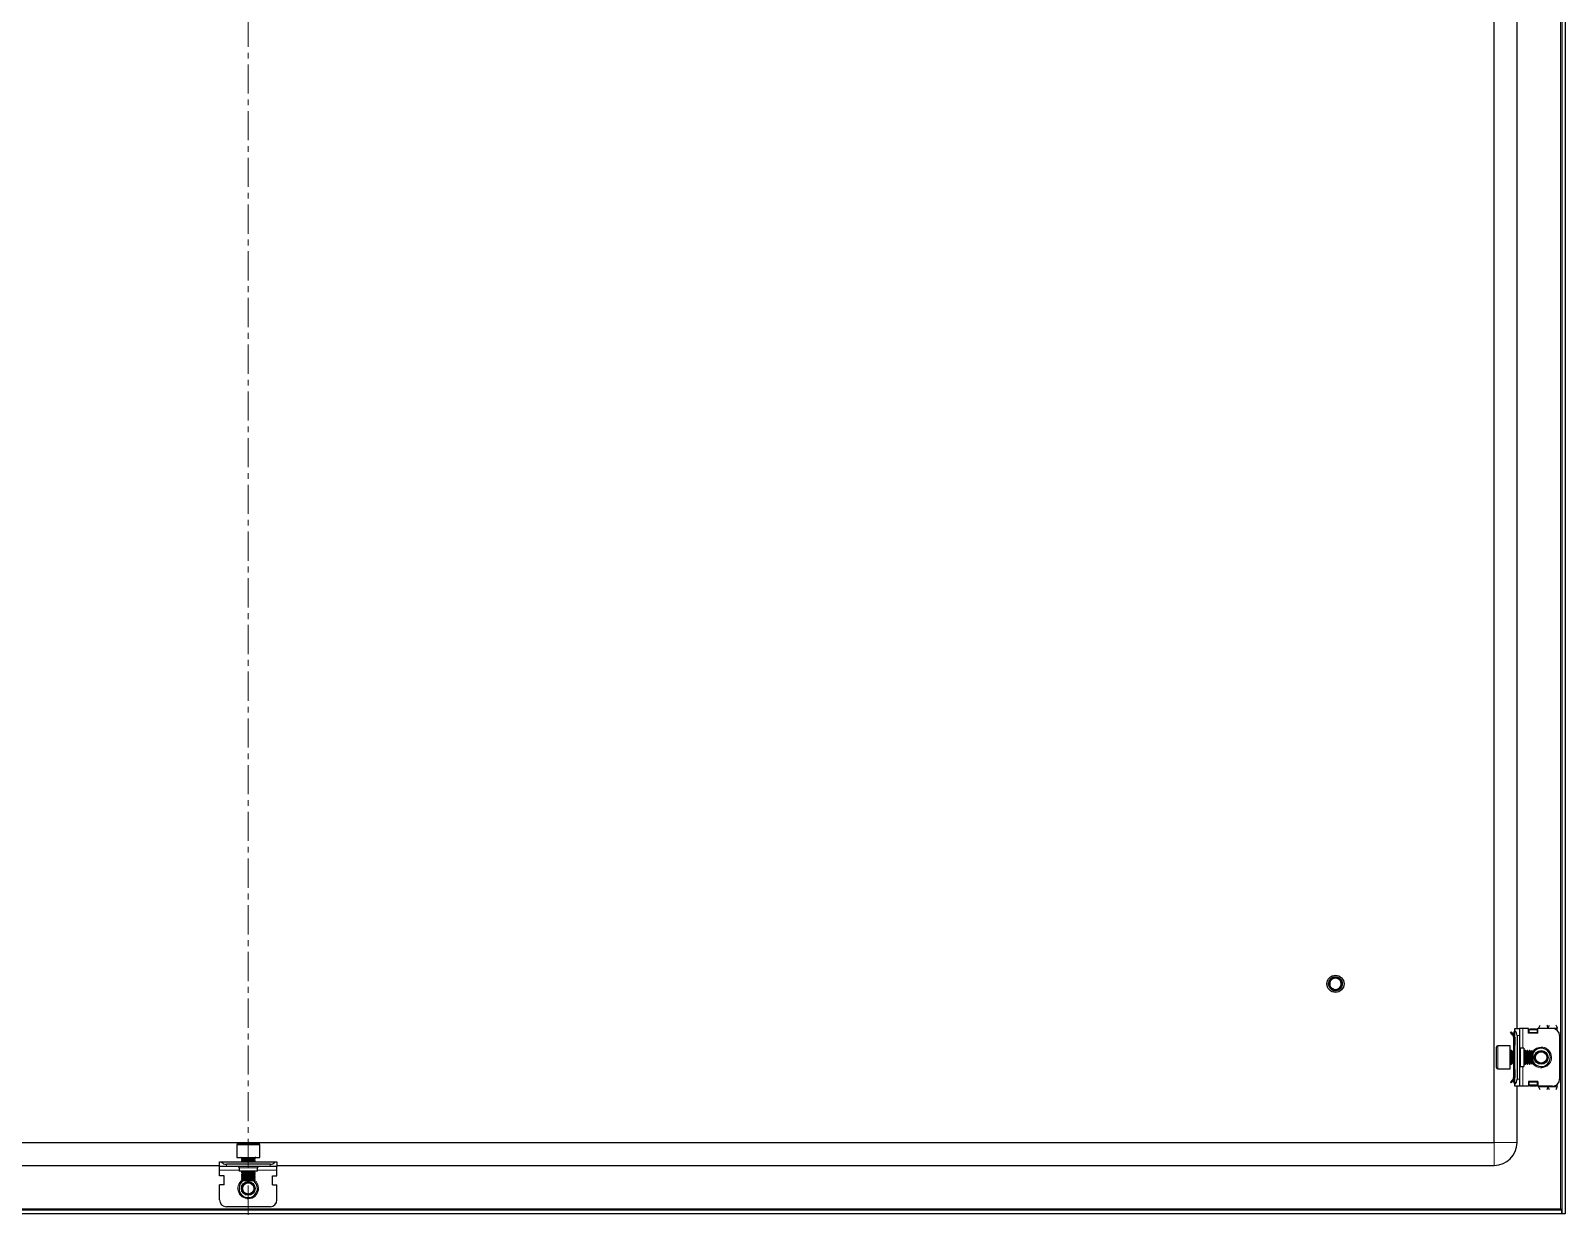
# Model space of a CAD drawing. Header units: millimetres. Extents: x -648 to 2104, y -869 to 1304.
# Drawn here: x 1436 to 2104, y -762 to -246 of the extents above; entities that cross this region are included whole.
import ezdxf

# ---------------------------------------------------------------- set-up
doc = ezdxf.new("R2010")
doc.units = ezdxf.units.MM
doc.linetypes.add('CENTERX2', pattern=[20.32, 12.7, -2.54, 2.54, -2.54])
doc.layers.add('FORMAT', color=7, linetype='Continuous')

msp = doc.modelspace()

# ---------------------------------------------------------------- linework, layer by layer
at = {"color": 8, "linetype": 'Continuous', "lineweight": 18}
for p, q in [((2101.88, 1198.41), (2101.88, -758.39)), ((2085.48, -679.99), (2085.48, -688.49)), ((2092.48, -679.74), (2096.48, -679.74)), ((2100.48, -679.74), (2096.48, -679.74)), ((2074.58, -687.49), (2074.58, -689.79)), ((2081.98, -681.99), (2081.48, -681.99)), ((2081.98, -681.49), (2081.77, -681.28)), ((2083.98, -682.99), (2082.98, -682.99)), ((2091.73, -681.63), (2088.23, -681.63)), ((2074.58, -689.79), (2074.58, -697.49)), ((2080.23, -689.49), (2080.23, -695.49)), ((2084.48, -688.49), (2084.48, -696.49)), ((2085.48, -696.49), (2085.48, -704.99)), ((2081.98, -702.99), (2081.48, -702.99)), ((2081.98, -703.49), (2081.77, -703.69)), ((2082.98, -701.99), (2083.98, -701.99)), ((2088.23, -703.34), (2091.73, -703.34)), ((2096.48, -705.24), (2092.48, -705.24)), ((2100.48, -705.24), (2096.48, -705.24)), ((1533.67, -730.59), (1525.98, -730.59)), ((1535.98, -730.59), (1533.67, -730.59)), ((2072.98, -729.49), (2072.98, -739.49)), ((2072.98, -729.49), (2082.98, -729.49)), ((1521.48, -738.99), (1521.48, -739.99)), ((1534.98, -740.49), (1526.98, -740.49)), ((1533.98, -736.24), (1527.98, -736.24)), ((1540.48, -739.99), (1540.48, -738.99)), ((1526.98, -741.49), (1518.48, -741.49)), ((1543.48, -741.49), (1534.98, -741.49)), ((2101.88, -758.39), (960.08, -758.39))]:
    msp.add_line(p, q, dxfattribs=at)
at = {"color": 7, "linetype": 'Continuous', "lineweight": 25}
for p, q in [((2102.48, 1200.51), (2102.48, -760.49)), ((2103.98, 1200.51), (2103.98, -760.49)), ((2072.98, -729.49), (2072.98, 1169.51)), ((2082.98, -679.99), (2082.98, -104.99)), ((2000.99, -660.29), (2000.98, -660.34)), ((2000.98, -660.49), (2000.98, -660.48)), ((2000.99, -660.29), (2001.05, -659.98)), ((2001.01, -660.08), (2001, -660.13)), ((2001.01, -660.89), (2001.01, -660.94)), ((2001.04, -659.88), (2001.03, -659.93)), ((2001.09, -659.69), (2001.08, -659.73)), ((2001.14, -659.51), (2001.13, -659.55)), ((2001.2, -659.37), (2001.3, -659.19)), ((2001.21, -659.37), (2001.31, -659.18)), ((2001.69, -661.35), (2001.52, -660.94)), ((2001.71, -658.52), (2001.88, -658.39)), ((2001.74, -658.55), (2001.86, -658.36)), ((2002.44, -657.91), (2002.71, -657.79)), ((2003, -657.65), (2003.29, -657.59)), ((2003.38, -657.55), (2003.34, -657.56)), ((2004.52, -657.53), (2004.48, -657.53)), ((2004.7, -657.57), (2004.66, -657.56)), ((2004.88, -657.62), (2004.83, -657.61)), ((2004.88, -657.62), (2005.08, -657.73)), ((2005.06, -657.69), (2005.01, -657.67)), ((2005.41, -657.85), (2005.37, -657.83)), ((2005.59, -657.95), (2005.55, -657.93)), ((2005.76, -658.07), (2005.72, -658.04)), ((2005.76, -658.07), (2005.97, -658.26)), ((2005.92, -658.2), (2005.88, -658.17)), ((2006.07, -658.34), (2006.04, -658.3)), ((2006.21, -658.47), (2006.18, -658.44)), ((2006.79, -659.45), (2006.79, -659.44)), ((2006.85, -659.62), (2006.84, -659.58)), ((2006.9, -659.8), (2006.89, -659.76)), ((2006.94, -659.99), (2006.93, -659.94)), ((2006.94, -660.99), (2006.94, -660.94)), ((2006.98, -660.37), (2006.95, -660.61)), ((2006.98, -660.58), (2006.95, -660.83)), ((2006.96, -660.18), (2006.96, -660.13)), ((2006.96, -660.79), (2006.97, -660.74)), ((2006.98, -660.37), (2006.98, -660.33)), ((2006.98, -660.58), (2006.98, -660.53)), ((2001.82, -662.57), (2001.7, -662.43)), ((2001.71, -662.44), (2001.72, -662.46)), ((2001.82, -662.57), (2001.85, -662.6)), ((2001.96, -662.71), (2002, -662.74)), ((2002.12, -662.84), (2002.16, -662.87)), ((2002.28, -662.96), (2002.33, -662.99)), ((2003.78, -663.48), (2004.53, -663.41)), ((2004.67, -663.41), (2004.72, -663.39)), ((2004.86, -663.35), (2004.91, -663.34)), ((2005.05, -663.29), (2005.1, -663.27)), ((2005.43, -663.11), (2005.2, -663.19)), ((2005.24, -663.21), (2005.29, -663.18)), ((2005.6, -663.01), (2005.4, -663.12)), ((2005.42, -663.04), (2005.47, -663.09)), ((2005.43, -663.11), (2005.47, -663.09)), ((2006.06, -662.65), (2006.09, -662.62)), ((2006.19, -662.52), (2006.21, -662.49)), ((2006.9, -661.19), (2006.82, -661.42)), ((2006.84, -661.38), (2006.86, -661.33)), ((2006.9, -661.19), (2006.91, -661.14)), ((2081.98, -679.99), (2083.98, -679.99)), ((2081.98, -680.75), (2081.98, -679.99)), ((2081.98, -704.22), (2081.98, -680.75)), ((2083.98, -679.99), (2083.98, -682.99)), ((2085.48, -679.99), (2083.98, -679.99)), ((2087.98, -679.99), (2085.48, -679.99)), ((2087.98, -681.99), (2087.98, -679.99)), ((2088.23, -680.36), (2088.73, -680.01)), ((2088.73, -680.36), (2088.23, -680.72)), ((2088.23, -680.72), (2088.23, -680.36)), ((2088.23, -681.63), (2088.23, -680.72)), ((2088.73, -680.01), (2088.73, -680.36)), ((2088.73, -680.01), (2091.23, -680.01)), ((2088.73, -680.36), (2091.23, -680.36)), ((2091.23, -680.36), (2091.23, -680.01)), ((2091.23, -680.01), (2091.73, -680.36)), ((2091.73, -680.72), (2091.23, -680.36)), ((2091.73, -680.36), (2091.73, -680.72)), ((2091.73, -680.72), (2091.73, -681.63)), ((2091.78, -680.1), (2091.78, -681.99)), ((2091.98, -680.1), (2091.78, -680.1)), ((2091.98, -681.99), (2091.98, -679.99)), ((2098.48, -679.99), (2091.98, -679.99)), ((2092.48, -679.99), (2092.48, -679.74)), ((2100.48, -680.75), (2100.48, -679.74)), ((2079.98, -687.49), (2074.58, -687.49)), ((2079.98, -689.79), (2079.98, -687.49)), ((2080.42, -681.35), (2080.07, -681.7)), ((2081.04, -682.68), (2080.07, -681.7)), ((2081.39, -682.32), (2080.42, -681.35)), ((2081.04, -682.68), (2081.39, -682.32)), ((2081.48, -681.99), (2081.48, -682.38)), ((2081.48, -683.74), (2081.98, -683.74)), ((2081.48, -683.74), (2081.48, -687.24)), ((2081.98, -687.24), (2081.48, -687.24)), ((2081.48, -687.24), (2081.48, -689.49)), ((2081.77, -681.28), (2081.98, -681.07)), ((2081.98, -683.74), (2081.98, -687.24)), ((2082.98, -682.99), (2082.98, -701.99)), ((2083.98, -682.99), (2083.98, -701.99)), ((2091.98, -681.99), (2087.98, -681.99)), ((2088.23, -681.99), (2088.23, -681.63)), ((2091.73, -681.63), (2091.73, -681.99)), ((2101.48, -682.99), (2101.48, -701.99)), ((2073.98, -690.12), (2073.98, -688.09)), ((2073.98, -696.89), (2073.98, -690.12)), ((2079.98, -697.49), (2079.98, -689.79)), ((2080.59, -689.49), (2080.23, -689.49)), ((2080.98, -690.04), (2080.59, -689.49)), ((2080.59, -695.01), (2080.59, -689.49)), ((2081.37, -689.49), (2080.98, -690.04)), ((2080.98, -694.55), (2080.98, -690.04)), ((2081.59, -689.49), (2081.37, -689.49)), ((2081.37, -695.01), (2081.37, -689.49)), ((2081.98, -690.04), (2081.59, -689.49)), ((2081.59, -695.01), (2081.59, -689.49)), ((2085.98, -688.49), (2084.48, -688.49)), ((2085.98, -688.49), (2085.98, -696.49)), ((2086.37, -689.49), (2085.98, -690.04)), ((2086.59, -689.49), (2086.37, -689.49)), ((2086.37, -695.01), (2086.37, -689.49)), ((2086.98, -690.04), (2086.59, -689.49)), ((2086.59, -695.01), (2086.59, -689.49)), ((2087.37, -689.49), (2086.98, -690.04)), ((2086.98, -694.55), (2086.98, -690.04)), ((2087.59, -689.49), (2087.37, -689.49)), ((2087.37, -695.01), (2087.37, -689.49)), ((2087.98, -690.04), (2087.59, -689.49)), ((2087.59, -695.01), (2087.59, -689.49)), ((2088.37, -689.49), (2087.98, -690.04)), ((2087.98, -694.55), (2087.98, -690.04)), ((2088.59, -689.49), (2088.37, -689.49)), ((2088.37, -695.01), (2088.37, -689.49)), ((2088.98, -690.04), (2088.59, -689.49)), ((2088.59, -695.01), (2088.59, -689.49)), ((2089.37, -689.49), (2088.98, -690.04)), ((2088.98, -694.55), (2088.98, -690.04)), ((2089.43, -689.49), (2089.37, -689.49)), ((2089.37, -695.01), (2089.37, -689.49)), ((2089.98, -690.04), (2089.43, -689.49)), ((2089.43, -690.87), (2089.43, -689.49)), ((2089.43, -695.49), (2089.43, -690.87)), ((2089.98, -691.17), (2089.98, -690.04)), ((2089.98, -694.93), (2089.98, -691.17)), ((2074.58, -697.49), (2079.98, -697.49)), ((2080.23, -695.49), (2080.59, -695.49)), ((2080.59, -695.49), (2080.98, -694.93)), ((2080.59, -695.49), (2080.59, -695.01)), ((2080.98, -694.93), (2080.98, -694.55)), ((2080.98, -694.93), (2081.37, -695.49)), ((2081.37, -695.49), (2081.37, -695.01)), ((2081.37, -695.49), (2081.59, -695.49)), ((2081.48, -695.49), (2081.48, -697.74)), ((2081.48, -697.74), (2081.98, -697.74)), ((2081.48, -697.74), (2081.48, -701.24)), ((2081.59, -695.49), (2081.98, -694.93)), ((2081.59, -695.49), (2081.59, -695.01)), ((2081.98, -697.74), (2081.98, -701.24)), ((2084.48, -696.49), (2085.98, -696.49)), ((2085.98, -694.93), (2086.37, -695.49)), ((2086.37, -695.49), (2086.37, -695.01)), ((2086.37, -695.49), (2086.59, -695.49)), ((2086.59, -695.49), (2086.98, -694.93)), ((2086.59, -695.49), (2086.59, -695.01)), ((2086.98, -694.93), (2086.98, -694.55)), ((2086.98, -694.93), (2087.37, -695.49)), ((2087.37, -695.49), (2087.37, -695.01)), ((2087.37, -695.49), (2087.59, -695.49)), ((2087.59, -695.49), (2087.98, -694.93)), ((2087.59, -695.49), (2087.59, -695.01)), ((2087.98, -694.93), (2087.98, -694.55)), ((2087.98, -694.93), (2088.37, -695.49)), ((2088.37, -695.49), (2088.37, -695.01)), ((2088.37, -695.49), (2088.59, -695.49)), ((2088.59, -695.49), (2088.98, -694.93)), ((2088.59, -695.49), (2088.59, -695.01)), ((2088.98, -694.93), (2088.98, -694.55)), ((2088.98, -694.93), (2089.37, -695.49)), ((2089.37, -695.49), (2089.37, -695.01)), ((2089.37, -695.49), (2089.43, -695.49)), ((2089.43, -695.49), (2089.98, -694.93)), ((2081.04, -702.3), (2080.07, -703.27)), ((2080.42, -703.62), (2080.07, -703.27)), ((2081.39, -702.65), (2080.42, -703.62)), ((2081.04, -702.3), (2081.39, -702.65)), ((2081.48, -701.24), (2081.98, -701.24)), ((2081.48, -702.99), (2081.48, -702.53)), ((2081.98, -703.9), (2081.77, -703.69)), ((2081.98, -704.99), (2081.98, -704.22)), ((2083.98, -704.99), (2081.98, -704.99)), ((2082.98, -729.49), (2082.98, -704.99)), ((2083.98, -701.99), (2083.98, -704.99)), ((2085.48, -704.99), (2083.98, -704.99)), ((2087.98, -704.99), (2085.48, -704.99)), ((2091.98, -702.99), (2087.98, -702.99)), ((2087.98, -702.99), (2087.98, -704.99)), ((2088.23, -703.34), (2088.23, -702.99)), ((2088.23, -704.25), (2088.23, -703.34)), ((2088.23, -704.25), (2088.73, -704.61)), ((2088.23, -704.61), (2088.23, -704.25)), ((2088.73, -704.96), (2088.23, -704.61)), ((2091.23, -704.61), (2088.73, -704.61)), ((2088.73, -704.61), (2088.73, -704.96)), ((2091.23, -704.96), (2088.73, -704.96)), ((2091.23, -704.61), (2091.73, -704.25)), ((2091.23, -704.96), (2091.23, -704.61)), ((2091.73, -704.61), (2091.23, -704.96)), ((2091.73, -702.99), (2091.73, -703.34)), ((2091.73, -703.34), (2091.73, -704.25)), ((2091.73, -704.25), (2091.73, -704.61)), ((2091.78, -702.99), (2091.78, -704.87)), ((2091.78, -704.87), (2091.98, -704.87)), ((2091.98, -702.99), (2091.98, -704.99)), ((2098.48, -704.99), (2091.98, -704.99)), ((2092.48, -705.24), (2092.48, -704.99)), ((2100.48, -705.24), (2100.48, -704.22)), ((988.98, -729.49), (2072.98, -729.49)), ((1525.98, -730.59), (1525.98, -735.99)), ((1526.58, -729.99), (1533.35, -729.99)), ((1533.35, -729.99), (1535.38, -729.99)), ((1535.98, -735.99), (1535.98, -730.59)), ((988.98, -739.49), (1518.48, -739.49)), ((1518.48, -739.99), (1518.48, -737.99)), ((1518.48, -737.99), (1519.24, -737.99)), ((1521.48, -739.99), (1518.48, -739.99)), ((1518.48, -741.49), (1518.48, -739.99)), ((1519.24, -737.99), (1542.72, -737.99)), ((1540.48, -738.99), (1521.48, -738.99)), ((1540.48, -739.99), (1521.48, -739.99)), ((1525.98, -735.99), (1533.67, -735.99)), ((1526.98, -740.49), (1526.98, -741.99)), ((1527.98, -736.24), (1527.98, -736.6)), ((1527.98, -736.6), (1528.53, -736.99)), ((1527.98, -736.6), (1528.45, -736.6)), ((1528.53, -736.99), (1527.98, -737.37)), ((1527.98, -737.37), (1527.98, -737.6)), ((1527.98, -737.37), (1528.45, -737.37)), ((1527.98, -737.6), (1528.53, -737.99)), ((1527.98, -737.6), (1528.45, -737.6)), ((1528.45, -736.6), (1533.98, -736.6)), ((1528.45, -737.37), (1533.98, -737.37)), ((1528.45, -737.6), (1533.98, -737.6)), ((1528.53, -736.99), (1528.92, -736.99)), ((1528.92, -736.99), (1533.43, -736.99)), ((1533.43, -736.99), (1533.98, -736.6)), ((1533.98, -737.37), (1533.43, -736.99)), ((1533.43, -737.99), (1533.98, -737.6)), ((1533.67, -735.99), (1535.98, -735.99)), ((1533.98, -736.6), (1533.98, -736.24)), ((1533.98, -737.6), (1533.98, -737.37)), ((1534.98, -741.99), (1534.98, -740.49)), ((1543.48, -739.99), (1540.48, -739.99)), ((1542.72, -737.99), (1543.48, -737.99)), ((1543.48, -737.99), (1543.48, -739.99)), ((1543.48, -739.49), (2072.98, -739.49)), ((1543.48, -741.49), (1543.48, -739.99)), ((1518.48, -743.99), (1518.48, -741.49)), ((1520.48, -743.99), (1518.48, -743.99)), ((1520.48, -747.99), (1520.48, -743.99)), ((1534.98, -741.99), (1526.98, -741.99)), ((1528.53, -741.99), (1527.98, -742.37)), ((1527.98, -742.37), (1527.98, -742.6)), ((1527.98, -742.37), (1528.45, -742.37)), ((1527.98, -742.6), (1528.53, -742.99)), ((1527.98, -742.6), (1528.45, -742.6)), ((1528.53, -742.99), (1527.98, -743.37)), ((1527.98, -743.37), (1527.98, -743.6)), ((1527.98, -743.37), (1528.45, -743.37)), ((1527.98, -743.6), (1528.53, -743.99)), ((1527.98, -743.6), (1528.45, -743.6)), ((1528.53, -743.99), (1527.98, -744.37)), ((1527.98, -744.37), (1527.98, -744.6)), ((1527.98, -744.37), (1528.45, -744.37)), ((1527.98, -744.6), (1528.53, -744.99)), ((1527.98, -744.6), (1528.45, -744.6)), ((1528.53, -744.99), (1527.98, -745.37)), ((1527.98, -745.37), (1527.98, -745.43)), ((1527.98, -745.37), (1528.45, -745.37)), ((1527.98, -745.43), (1528.53, -745.99)), ((1527.98, -745.43), (1532.6, -745.43)), ((1528.45, -742.37), (1533.98, -742.37)), ((1528.45, -742.6), (1533.98, -742.6)), ((1528.45, -743.37), (1533.98, -743.37)), ((1528.45, -743.6), (1533.98, -743.6)), ((1528.45, -744.37), (1533.98, -744.37)), ((1528.45, -744.6), (1533.98, -744.6)), ((1528.45, -745.37), (1533.98, -745.37)), ((1528.53, -742.99), (1528.92, -742.99)), ((1528.53, -743.99), (1528.92, -743.99)), ((1528.53, -744.99), (1528.92, -744.99)), ((1528.53, -745.99), (1532.3, -745.99)), ((1528.92, -742.99), (1533.43, -742.99)), ((1528.92, -743.99), (1533.43, -743.99)), ((1528.92, -744.99), (1533.43, -744.99)), ((1532.3, -745.99), (1533.43, -745.99)), ((1532.6, -745.43), (1533.98, -745.43)), ((1533.98, -742.37), (1533.43, -741.99)), ((1533.43, -742.99), (1533.98, -742.6)), ((1533.98, -743.37), (1533.43, -742.99)), ((1533.43, -743.99), (1533.98, -743.6)), ((1533.98, -744.37), (1533.43, -743.99)), ((1533.43, -744.99), (1533.98, -744.6)), ((1533.98, -745.37), (1533.43, -744.99)), ((1533.43, -745.99), (1533.98, -745.43)), ((1533.98, -742.6), (1533.98, -742.37)), ((1533.98, -743.6), (1533.98, -743.37)), ((1533.98, -744.6), (1533.98, -744.37)), ((1533.98, -745.43), (1533.98, -745.37)), ((1541.48, -743.99), (1543.48, -743.99)), ((1541.48, -747.99), (1541.48, -743.99)), ((1543.48, -743.99), (1543.48, -741.49)), ((1518.48, -754.49), (1518.48, -747.99)), ((1520.48, -747.99), (1518.48, -747.99)), ((1541.48, -747.99), (1543.48, -747.99)), ((1543.48, -754.49), (1543.48, -747.99)), ((2102.28, -758.99), (959.68, -758.99)), ((2102.28, -760.49), (959.68, -760.49)), ((1540.48, -757.49), (1521.48, -757.49)), ((2101.88, -758.39), (2102.12, -758.99)), ((2102.28, -758.99), (2102.28, -760.49)), ((2103.98, -760.49), (2102.48, -760.49))]:
    msp.add_line(p, q, dxfattribs=at)
for centre, radius in [((2003.98, -660.49), 3.75), ((2093.48, -692.49), 3), ((2093.48, -692.49), 2.76), ((2093.48, -692.49), 2.45), ((1530.98, -749.49), 3), ((1530.98, -749.49), 2.76), ((1530.98, -749.49), 2.45)]:
    msp.add_circle(centre, radius, dxfattribs=at)
for centre, radius, start, end in [((2003.98, -660.49), 3, 180, 220.74374), ((2003.98, -660.49), 2.5, 168.59442, 190.51652), ((2003.98, -660.49), 2.5, 108.59442, 168.59442), ((2003.98, -660.49), 2.5, 48.59442, 108.59442), ((2003.98, -660.49), 2.5, 348.59442, 48.59442), ((2003.98, -660.49), 3, 239.92857, 266.21929), ((2003.98, -660.49), 2.5, 255.88813, 288.59442), ((2003.98, -660.49), 2.5, 288.59442, 348.59442), ((2079.98, -682.99), 3, 360, 48.18969), ((2098.48, -682.99), 3, 360, 90), ((2074.58, -688.09), 0.6, 90, 180), ((2082.48, -681.99), 1, 135, 180), ((2080.23, -689.24), 0.25, 180, 270), ((2084.48, -687.99), 0.5, 180, 270), ((2093.48, -692.49), 4, 270, 151.04498), ((2074.58, -696.89), 0.6, 180, 270), ((2080.23, -695.74), 0.25, 90, 180), ((2084.48, -696.99), 0.5, 90, 180), ((2093.48, -692.49), 4, 208.95502, 270), ((2082.48, -702.99), 1, 180, 225), ((2079.98, -701.99), 3, 311.81031, 360), ((2098.48, -701.99), 3, 270, 360), ((1526.58, -730.59), 0.6, 90, 180), ((1535.38, -730.59), 0.6, 0, 90), ((2072.98, -729.49), 10, 270, 0), ((1521.48, -735.99), 3, 221.81031, 270), ((1526.48, -740.49), 0.5, 0, 90), ((1527.73, -736.24), 0.25, 0, 90), ((1534.23, -736.24), 0.25, 90, 180), ((1535.48, -740.49), 0.5, 90, 180), ((1540.48, -735.99), 3, 270, 318.18969), ((1530.98, -749.49), 4, 118.95502, 180), ((1530.98, -749.49), 4, 180, 61.04498), ((1521.48, -754.49), 3, 180, 270), ((1540.48, -754.49), 3, 270, 360)]:
    msp.add_arc(centre, radius, start, end, dxfattribs=at)
at = {"color": 8, "linetype": 'Continuous', "lineweight": 18}
for centre, start, end in [((2093.48, -692.49), 215.46217, 90), ((2093.48, -692.49), 90, 144.53783), ((1530.98, -749.49), 125.46217, 0), ((1530.98, -749.49), 0, 54.53783)]:
    msp.add_arc(centre, 4.5, start, end, dxfattribs=at)
at = {"color": 7, "linetype": 'Continuous', "lineweight": 25}
for points, knots in [([(2001.47, -660.2), (2001.46, -660.21), (2001.45, -660.25), (2001.41, -660.29), (2001.35, -660.35), (2001.29, -660.4), (2001.21, -660.44), (2001.13, -660.47), (2001.05, -660.48), (2001, -660.48), (2000.98, -660.48)], [0, 0, 0, 0, 0.060221, 0.18113, 0.301988, 0.42281, 0.589437, 0.75603, 0.87711, 1, 1, 1, 1]), ([(2000.98, -660.5), (2000.98, -660.44), (2000.98, -660.37), (2000.99, -660.29), (2001, -660.26)], [0, 0, 0, 0, 0.659859, 1, 1, 1, 1]), ([(2001.34, -660.36), (2001.31, -660.35), (2001.25, -660.33), (2001.16, -660.31), (2001.07, -660.32), (2001.01, -660.33), (2000.98, -660.34)], [0, 0, 0, 0, 0.237597, 0.516729, 0.755527, 1, 1, 1, 1]), ([(2000.98, -660.5), (2001.01, -660.48), (2001.07, -660.44), (2001.17, -660.42), (2001.23, -660.41), (2001.25, -660.41)], [0, 0, 0, 0, 0.371226, 0.708872, 1, 1, 1, 1]), ([(2001.91, -662.27), (2001.88, -662.24), (2001.64, -662.02), (2001.29, -661.56), (2001.05, -660.95), (2001, -660.6), (2000.98, -660.49)], [0, 0, 0, 0, 0.050685, 0.485619, 0.826643, 1, 1, 1, 1]), ([(2000.99, -660.29), (2001.02, -660.27), (2001.08, -660.25), (2001.18, -660.23), (2001.27, -660.23), (2001.35, -660.24), (2001.4, -660.26), (2001.42, -660.27)], [0, 0, 0, 0, 0.2350388, 0.4455322, 0.6512681, 0.8478535, 1, 1, 1, 1]), ([(2001.44, -660.24), (2001.42, -660.23), (2001.37, -660.19), (2001.28, -660.15), (2001.18, -660.13), (2001.09, -660.12), (2001.03, -660.13), (2001, -660.13)], [0, 0, 0, 0, 0.189173, 0.404697, 0.62022, 0.807935, 1, 1, 1, 1]), ([(2001.01, -660.08), (2001.04, -660.07), (2001.11, -660.05), (2001.2, -660.04), (2001.29, -660.05), (2001.37, -660.08), (2001.44, -660.11), (2001.47, -660.13), (2001.48, -660.14)], [0, 0, 0, 0, 0.2140646, 0.4023634, 0.5856293, 0.7602341, 0.9238935, 1, 1, 1, 1]), ([(2001.04, -661.08), (2001.03, -661.04), (2001.01, -660.97), (2001.02, -660.91), (2001.02, -660.88)], [0, 0, 0, 0, 0.621931, 1, 1, 1, 1]), ([(2001.5, -660.14), (2001.49, -660.13), (2001.46, -660.09), (2001.4, -660.04), (2001.31, -659.98), (2001.22, -659.95), (2001.13, -659.93), (2001.06, -659.93), (2001.03, -659.93)], [0, 0, 0, 0, 0.069872, 0.258455, 0.446951, 0.635422, 0.81547, 1, 1, 1, 1]), ([(2001.04, -659.88), (2001.08, -659.87), (2001.14, -659.86), (2001.24, -659.87), (2001.32, -659.89), (2001.4, -659.92), (2001.46, -659.96), (2001.49, -660), (2001.5, -660.02)], [0, 0, 0, 0, 0.208898, 0.388587, 0.562428, 0.727295, 0.881578, 1, 1, 1, 1]), ([(2001.51, -659.99), (2001.49, -659.97), (2001.46, -659.92), (2001.4, -659.86), (2001.33, -659.81), (2001.25, -659.77), (2001.16, -659.74), (2001.11, -659.74), (2001.08, -659.73)], [0, 0, 0, 0, 0.137266, 0.30795, 0.478578, 0.649185, 0.822833, 1, 1, 1, 1]), ([(2001.09, -659.69), (2001.12, -659.68), (2001.18, -659.68), (2001.27, -659.7), (2001.34, -659.73), (2001.41, -659.77), (2001.47, -659.82), (2001.51, -659.88), (2001.53, -659.92), (2001.54, -659.93)], [0, 0, 0, 0, 0.165667, 0.330522, 0.488809, 0.638525, 0.778629, 0.909213, 1, 1, 1, 1]), ([(2001.51, -659.85), (2001.5, -659.84), (2001.48, -659.79), (2001.43, -659.73), (2001.36, -659.66), (2001.28, -659.61), (2001.21, -659.57), (2001.16, -659.55), (2001.13, -659.55)], [0, 0, 0, 0, 0.076151, 0.276704, 0.47712, 0.677473, 0.837574, 1, 1, 1, 1]), ([(2001.14, -659.51), (2001.35, -659.08), (2001.67, -658.43), (2002.26, -658.04), (2002.46, -657.9)], [0, 0, 0, 0, 0.657042, 1, 1, 1, 1]), ([(2001.14, -659.51), (2001.17, -659.51), (2001.23, -659.52), (2001.31, -659.55), (2001.38, -659.59), (2001.44, -659.64), (2001.48, -659.7), (2001.51, -659.76), (2001.54, -659.82), (2001.54, -659.85), (2001.54, -659.86)], [0, 0, 0, 0, 0.154027, 0.307095, 0.452862, 0.590123, 0.718565, 0.838856, 0.95247, 1, 1, 1, 1]), ([(2001.18, -659.51), (2001.2, -659.41), (2001.24, -659.23), (2001.33, -659.08), (2001.36, -659.02)], [0, 0, 0, 0, 0.608978, 1, 1, 1, 1]), ([(2001.35, -659.1), (2001.38, -659.03), (2001.46, -658.82), (2001.62, -658.66), (2001.73, -658.55)], [0, 0, 0, 0, 0.333789, 1, 1, 1, 1]), ([(2001.43, -658.97), (2001.45, -658.91), (2001.55, -658.62), (2001.8, -658.41), (2002, -658.23)], [0, 0, 0, 0, 0.171865, 1, 1, 1, 1]), ([(2001.47, -660.15), (2001.46, -660.26), (2001.45, -660.53), (2001.49, -660.79), (2001.52, -660.94)], [0, 0, 0, 0, 0.4085207, 1, 1, 1, 1]), ([(2001.53, -659.99), (2001.53, -660), (2001.52, -660.05), (2001.5, -660.1), (2001.48, -660.14), (2001.47, -660.15)], [0, 0, 0, 0, 0.157682, 0.80304, 1, 1, 1, 1]), ([(2002.82, -658.12), (2002.76, -658.16), (2002.43, -658.35), (2001.94, -658.81), (2001.63, -659.4), (2001.54, -659.74), (2001.53, -659.8)], [0, 0, 0, 0, 0.104785, 0.513079, 0.918136, 1, 1, 1, 1]), ([(2001.53, -659.8), (2001.53, -659.83), (2001.54, -659.89), (2001.53, -659.96), (2001.53, -659.99)], [0, 0, 0, 0, 0.544473, 1, 1, 1, 1]), ([(2001.71, -658.52), (2001.71, -658.53), (2001.69, -658.54), (2001.68, -658.56), (2001.67, -658.58)], [0, 0, 0, 0, 0.296796, 1, 1, 1, 1]), ([(2001.84, -658.39), (2001.83, -658.39), (2001.82, -658.4), (2001.81, -658.41), (2001.81, -658.42)], [0, 0, 0, 0, 0.4842322, 1, 1, 1, 1]), ([(2001.97, -658.26), (2001.97, -658.26), (2001.96, -658.27), (2001.94, -658.28), (2001.94, -658.29)], [0, 0, 0, 0, 0.485158, 1, 1, 1, 1]), ([(2002.12, -658.13), (2002.11, -658.14), (2002.1, -658.15), (2002.09, -658.16), (2002.08, -658.16)], [0, 0, 0, 0, 0.484546, 1, 1, 1, 1]), ([(2002.27, -658.02), (2002.27, -658.02), (2002.25, -658.03), (2002.24, -658.04), (2002.24, -658.05)], [0, 0, 0, 0, 0.482687, 1, 1, 1, 1]), ([(2002.27, -658.02), (2002.29, -658.01), (2002.33, -657.98), (2002.39, -657.95), (2002.43, -657.94)], [0, 0, 0, 0, 0.2307506, 1, 1, 1, 1]), ([(2002.44, -657.91), (2002.44, -657.91), (2002.42, -657.92), (2002.41, -657.93), (2002.4, -657.93)], [0, 0, 0, 0, 0.480194, 1, 1, 1, 1]), ([(2002.44, -657.91), (2002.47, -657.93), (2002.53, -657.96), (2002.61, -658.03), (2002.64, -658.08), (2002.66, -658.11)], [0, 0, 0, 0, 0.362858, 0.693435, 1, 1, 1, 1]), ([(2002.8, -658.17), (2002.79, -658.17), (2002.75, -658.16), (2002.68, -658.13), (2002.61, -658.08), (2002.52, -658.01), (2002.48, -657.94), (2002.46, -657.9)], [0, 0, 0, 0, 0.084477, 0.253367, 0.470159, 0.686909, 1, 1, 1, 1]), ([(2002.62, -657.81), (2002.62, -657.81), (2002.6, -657.82), (2002.59, -657.83), (2002.58, -657.83)], [0, 0, 0, 0, 0.477867, 1, 1, 1, 1]), ([(2002.74, -658.11), (2002.73, -658.09), (2002.72, -658.04), (2002.69, -657.97), (2002.64, -657.89), (2002.6, -657.85), (2002.58, -657.83)], [0, 0, 0, 0, 0.154183, 0.462567, 0.728091, 1, 1, 1, 1]), ([(2002.62, -657.81), (2002.65, -657.83), (2002.71, -657.87), (2002.77, -657.95), (2002.82, -658.02), (2002.85, -658.09), (2002.85, -658.12), (2002.85, -658.13)], [0, 0, 0, 0, 0.260762, 0.494805, 0.723794, 0.94279, 1, 1, 1, 1]), ([(2002.81, -657.72), (2002.8, -657.73), (2002.79, -657.73), (2002.77, -657.74), (2002.76, -657.74)], [0, 0, 0, 0, 0.4764859, 1, 1, 1, 1]), ([(2002.9, -658.14), (2002.9, -658.12), (2002.9, -658.07), (2002.89, -657.99), (2002.86, -657.89), (2002.82, -657.81), (2002.78, -657.77), (2002.76, -657.74)], [0, 0, 0, 0, 0.114393, 0.350182, 0.585971, 0.790611, 1, 1, 1, 1]), ([(2002.81, -657.72), (2002.83, -657.72), (2002.89, -657.69), (2002.96, -657.68), (2003, -657.67)], [0, 0, 0, 0, 0.301025, 1, 1, 1, 1]), ([(2002.81, -657.72), (2002.84, -657.75), (2002.89, -657.79), (2002.95, -657.87), (2002.99, -657.95), (2003, -658.04), (2003.01, -658.1), (2003, -658.14), (2003, -658.15)], [0, 0, 0, 0, 0.218347, 0.41099, 0.598711, 0.777744, 0.945667, 1, 1, 1, 1]), ([(2003.18, -658.12), (2003.17, -658.12), (2003.12, -658.14), (2003.04, -658.15), (2002.94, -658.15), (2002.87, -658.14), (2002.83, -658.13), (2002.82, -658.12)], [0, 0, 0, 0, 0.099011, 0.388276, 0.61301, 0.895384, 1, 1, 1, 1]), ([(2003, -657.65), (2003, -657.65), (2002.98, -657.66), (2002.96, -657.66), (2002.96, -657.67)], [0, 0, 0, 0, 0.4765794, 1, 1, 1, 1]), ([(2003.03, -658.15), (2003.03, -658.14), (2003.05, -658.11), (2003.05, -658.03), (2003.06, -657.93), (2003.04, -657.84), (2003.01, -657.75), (2002.97, -657.69), (2002.96, -657.67)], [0, 0, 0, 0, 0.019058, 0.219488, 0.419831, 0.620151, 0.807785, 1, 1, 1, 1]), ([(2003, -657.65), (2003.03, -657.68), (2003.07, -657.73), (2003.12, -657.81), (2003.14, -657.89), (2003.15, -657.98), (2003.15, -658.05), (2003.14, -658.09), (2003.13, -658.1)], [0, 0, 0, 0, 0.2130021, 0.3969751, 0.5751808, 0.7443635, 0.9027788, 1, 1, 1, 1]), ([(2003.19, -657.59), (2003.19, -657.59), (2003.17, -657.6), (2003.16, -657.6), (2003.15, -657.6)], [0, 0, 0, 0, 0.4789775, 1, 1, 1, 1]), ([(2003.15, -658.1), (2003.17, -658.08), (2003.19, -658.02), (2003.21, -657.94), (2003.21, -657.85), (2003.2, -657.73), (2003.17, -657.65), (2003.15, -657.6)], [0, 0, 0, 0, 0.147065, 0.321231, 0.495346, 0.669443, 1, 1, 1, 1]), ([(2003.45, -657.88), (2003.44, -657.9), (2003.42, -657.95), (2003.36, -658.02), (2003.27, -658.08), (2003.21, -658.11), (2003.18, -658.12)], [0, 0, 0, 0, 0.153621, 0.528305, 0.811762, 1, 1, 1, 1]), ([(2003.19, -657.59), (2003.21, -657.62), (2003.25, -657.67), (2003.28, -657.76), (2003.29, -657.85), (2003.29, -657.93), (2003.27, -658), (2003.25, -658.06), (2003.23, -658.09), (2003.22, -658.1)], [0, 0, 0, 0, 0.195461, 0.359649, 0.517607, 0.666788, 0.806268, 0.936243, 1, 1, 1, 1]), ([(2003.27, -658.05), (2003.27, -658.05), (2003.3, -658), (2003.34, -657.92), (2003.36, -657.81), (2003.37, -657.72), (2003.36, -657.63), (2003.34, -657.58), (2003.34, -657.56)], [0, 0, 0, 0, 0.001313, 0.309582, 0.493731, 0.677835, 0.837663, 1, 1, 1, 1]), ([(2003.3, -658.05), (2003.33, -658.03), (2003.38, -657.99), (2003.42, -657.93), (2003.44, -657.89), (2003.45, -657.88)], [0, 0, 0, 0, 0.41332, 0.833507, 1, 1, 1, 1]), ([(2003.38, -657.55), (2003.39, -657.57), (2003.42, -657.63), (2003.43, -657.71), (2003.43, -657.79), (2003.42, -657.87), (2003.39, -657.96), (2003.34, -658.01), (2003.31, -658.05)], [0, 0, 0, 0, 0.162579, 0.32416, 0.478216, 0.623372, 0.759205, 1, 1, 1, 1]), ([(2003.34, -657.56), (2003.36, -657.56), (2003.48, -657.51), (2003.61, -657.5), (2003.71, -657.5)], [0, 0, 0, 0, 0.169871, 1, 1, 1, 1]), ([(2003.38, -657.55), (2003.41, -657.54), (2003.73, -657.48), (2004.37, -657.47), (2005.03, -657.65), (2005.36, -657.82), (2005.43, -657.86)], [0, 0, 0, 0, 0.044285, 0.46488, 0.894202, 1, 1, 1, 1]), ([(2005.42, -658.17), (2005.36, -658.13), (2005.03, -657.95), (2004.37, -657.77), (2003.74, -657.81), (2003.45, -657.88), (2003.45, -657.88)], [0, 0, 0, 0, 0.102158, 0.551599, 0.99962, 1, 1, 1, 1]), ([(2003.81, -657.51), (2003.88, -657.5), (2004.05, -657.47), (2004.22, -657.49), (2004.32, -657.51)], [0, 0, 0, 0, 0.399625, 1, 1, 1, 1]), ([(2004.47, -657.55), (2004.53, -657.55), (2004.68, -657.55), (2004.82, -657.6), (2004.91, -657.63)], [0, 0, 0, 0, 0.353316, 1, 1, 1, 1]), ([(2005.41, -657.85), (2005.41, -657.89), (2005.41, -657.96), (2005.39, -658.05), (2005.37, -658.1), (2005.35, -658.13)], [0, 0, 0, 0, 0.371432, 0.710618, 1, 1, 1, 1]), ([(2005.35, -658.14), (2005.35, -658.14), (2005.35, -658.1), (2005.35, -658.04), (2005.38, -657.95), (2005.41, -657.89), (2005.43, -657.86)], [0, 0, 0, 0, 0.0582551, 0.3055086, 0.6471604, 1, 1, 1, 1]), ([(2005.63, -658.61), (2005.62, -658.6), (2005.59, -658.57), (2005.54, -658.51), (2005.49, -658.42), (2005.45, -658.34), (2005.43, -658.25), (2005.43, -658.19), (2005.42, -658.17)], [0, 0, 0, 0, 0.066273, 0.267344, 0.4230955, 0.6187345, 0.8140891, 1, 1, 1, 1]), ([(2005.43, -658.17), (2005.45, -658.14), (2005.49, -658.09), (2005.53, -658.01), (2005.54, -657.96), (2005.55, -657.93)], [0, 0, 0, 0, 0.351509, 0.671861, 1, 1, 1, 1]), ([(2005.59, -657.95), (2005.59, -657.99), (2005.58, -658.06), (2005.55, -658.15), (2005.51, -658.23), (2005.47, -658.28), (2005.45, -658.3), (2005.45, -658.3)], [0, 0, 0, 0, 0.275174, 0.522846, 0.765225, 0.99702, 1, 1, 1, 1]), ([(2005.46, -658.35), (2005.47, -658.35), (2005.52, -658.33), (2005.58, -658.28), (2005.64, -658.2), (2005.69, -658.13), (2005.71, -658.07), (2005.72, -658.04)], [0, 0, 0, 0, 0.084965, 0.329338, 0.573716, 0.784411, 1, 1, 1, 1]), ([(2005.76, -658.07), (2005.75, -658.11), (2005.74, -658.17), (2005.7, -658.26), (2005.65, -658.34), (2005.59, -658.4), (2005.54, -658.44), (2005.51, -658.45), (2005.51, -658.45)], [0, 0, 0, 0, 0.222831, 0.420099, 0.612409, 0.79585, 0.967895, 1, 1, 1, 1]), ([(2005.52, -658.48), (2005.52, -658.48), (2005.56, -658.47), (2005.62, -658.44), (2005.71, -658.39), (2005.78, -658.32), (2005.84, -658.25), (2005.87, -658.2), (2005.88, -658.17)], [0, 0, 0, 0, 0.002693, 0.20821, 0.413641, 0.619057, 0.807274, 1, 1, 1, 1]), ([(2005.92, -658.2), (2005.91, -658.23), (2005.89, -658.3), (2005.84, -658.38), (2005.79, -658.45), (2005.72, -658.5), (2005.66, -658.53), (2005.62, -658.54), (2005.61, -658.54)], [0, 0, 0, 0, 0.219212, 0.409339, 0.593597, 0.768568, 0.932394, 1, 1, 1, 1]), ([(2005.61, -658.63), (2005.63, -658.63), (2005.67, -658.64), (2005.77, -658.64), (2005.89, -658.63), (2006, -658.58), (2006.09, -658.53), (2006.14, -658.47), (2006.18, -658.44)], [0, 0, 0, 0, 0.062604, 0.195119, 0.461979, 0.621574, 0.781143, 1, 1, 1, 1]), ([(2005.62, -658.57), (2005.66, -658.56), (2005.72, -658.55), (2005.81, -658.51), (2005.9, -658.46), (2005.98, -658.39), (2006.02, -658.33), (2006.04, -658.3)], [0, 0, 0, 0, 0.190996, 0.383798, 0.576553, 0.78528, 1, 1, 1, 1]), ([(2006.08, -658.69), (2006.07, -658.69), (2006.05, -658.71), (2006, -658.72), (2005.91, -658.73), (2005.8, -658.72), (2005.7, -658.67), (2005.65, -658.63), (2005.63, -658.61)], [0, 0, 0, 0, 0.0458661, 0.2307436, 0.3874614, 0.6582461, 0.861978, 1, 1, 1, 1]), ([(2006.07, -658.34), (2006.06, -658.37), (2006.03, -658.43), (2005.97, -658.5), (2005.9, -658.55), (2005.83, -658.59), (2005.75, -658.62), (2005.69, -658.62), (2005.65, -658.62)], [0, 0, 0, 0, 0.1946356, 0.358964, 0.5171225, 0.6665222, 0.8061836, 1, 1, 1, 1]), ([(2005.72, -658.67), (2005.75, -658.68), (2005.81, -658.71), (2005.9, -658.71), (2005.99, -658.71), (2006.05, -658.7), (2006.08, -658.69)], [0, 0, 0, 0, 0.251795, 0.502165, 0.752314, 1, 1, 1, 1]), ([(2006.21, -658.47), (2006.19, -658.5), (2006.16, -658.55), (2006.09, -658.61), (2006.02, -658.65), (2005.95, -658.68), (2005.88, -658.69), (2005.81, -658.7), (2005.77, -658.68), (2005.76, -658.68)], [0, 0, 0, 0, 0.1692257, 0.337427, 0.4979348, 0.6491787, 0.7905823, 0.9226882, 1, 1, 1, 1]), ([(2005.78, -658.1), (2005.81, -658.12), (2005.87, -658.15), (2005.91, -658.19), (2005.93, -658.22)], [0, 0, 0, 0, 0.5108774, 1, 1, 1, 1]), ([(2006.82, -660.52), (2006.81, -660.45), (2006.79, -660.06), (2006.62, -659.39), (2006.25, -658.91), (2006.08, -658.69)], [0, 0, 0, 0, 0.108003, 0.585763, 1, 1, 1, 1]), ([(2006.21, -658.47), (2006.33, -658.63), (2006.61, -658.98), (2006.9, -659.63), (2006.95, -660.14), (2006.98, -660.4)], [0, 0, 0, 0, 0.274163, 0.639603, 1, 1, 1, 1]), ([(2006.29, -658.6), (2006.33, -658.64), (2006.47, -658.78), (2006.56, -658.95), (2006.63, -659.07)], [0, 0, 0, 0, 0.288707, 1, 1, 1, 1]), ([(2006.43, -660.98), (2006.44, -660.95), (2006.46, -660.87), (2006.51, -660.77), (2006.58, -660.69), (2006.65, -660.62), (2006.72, -660.57), (2006.77, -660.54), (2006.81, -660.53), (2006.82, -660.52)], [0, 0, 0, 0, 0.125166, 0.336769, 0.488675, 0.640371, 0.791962, 0.943503, 1, 1, 1, 1]), ([(2006.94, -660.99), (2006.9, -661), (2006.84, -661.02), (2006.74, -661.02), (2006.65, -661), (2006.57, -660.97), (2006.51, -660.93), (2006.47, -660.9), (2006.46, -660.89)], [0, 0, 0, 0, 0.205811, 0.38496, 0.558827, 0.724121, 0.878934, 1, 1, 1, 1]), ([(2006.47, -660.93), (2006.5, -660.96), (2006.54, -661.01), (2006.62, -661.06), (2006.71, -661.11), (2006.8, -661.14), (2006.87, -661.14), (2006.91, -661.14)], [0, 0, 0, 0, 0.183111, 0.381533, 0.579913, 0.787111, 1, 1, 1, 1]), ([(2006.5, -660.8), (2006.53, -660.82), (2006.58, -660.86), (2006.67, -660.91), (2006.76, -660.94), (2006.85, -660.95), (2006.91, -660.94), (2006.94, -660.94)], [0, 0, 0, 0, 0.19243, 0.403622, 0.614801, 0.805152, 1, 1, 1, 1]), ([(2006.96, -660.79), (2006.93, -660.8), (2006.87, -660.82), (2006.77, -660.84), (2006.68, -660.83), (2006.6, -660.81), (2006.54, -660.79), (2006.52, -660.77), (2006.52, -660.77)], [0, 0, 0, 0, 0.227908, 0.430276, 0.627707, 0.816134, 0.99284, 1, 1, 1, 1]), ([(2006.58, -660.69), (2006.59, -660.69), (2006.63, -660.71), (2006.7, -660.73), (2006.79, -660.75), (2006.88, -660.75), (2006.94, -660.74), (2006.97, -660.74)], [0, 0, 0, 0, 0.0501556, 0.3045132, 0.5588802, 0.7769031, 1, 1, 1, 1]), ([(2006.6, -659.08), (2006.65, -659.14), (2006.76, -659.31), (2006.82, -659.52), (2006.86, -659.64)], [0, 0, 0, 0, 0.357545, 1, 1, 1, 1]), ([(2006.98, -660.58), (2006.95, -660.6), (2006.88, -660.63), (2006.79, -660.65), (2006.7, -660.65), (2006.65, -660.65), (2006.63, -660.64)], [0, 0, 0, 0, 0.293779, 0.558982, 0.818494, 1, 1, 1, 1]), ([(2006.75, -660.55), (2006.77, -660.56), (2006.82, -660.56), (2006.9, -660.56), (2006.95, -660.54), (2006.98, -660.53)], [0, 0, 0, 0, 0.236131, 0.613435, 1, 1, 1, 1]), ([(2006.87, -659.74), (2006.89, -659.78), (2006.95, -659.93), (2006.96, -660.1), (2006.97, -660.21)], [0, 0, 0, 0, 0.28291, 1, 1, 1, 1]), ([(2002.97, -662.72), (2002.9, -662.68), (2002.58, -662.52), (2002.06, -662.11), (2001.82, -661.61), (2001.69, -661.35)], [0, 0, 0, 0, 0.130652, 0.560007, 1, 1, 1, 1]), ([(2001.71, -662.44), (2001.72, -662.42), (2001.76, -662.37), (2001.82, -662.31), (2001.87, -662.28), (2001.91, -662.27), (2001.91, -662.27)], [0, 0, 0, 0, 0.315056, 0.630194, 0.945514, 1, 1, 1, 1]), ([(2002.27, -662.32), (2002.24, -662.31), (2002.18, -662.29), (2002.1, -662.29), (2002.02, -662.3), (2001.94, -662.33), (2001.83, -662.37), (2001.76, -662.43), (2001.72, -662.46)], [0, 0, 0, 0, 0.1494074, 0.2785629, 0.4076606, 0.5367225, 0.7270454, 1, 1, 1, 1]), ([(2001.82, -662.57), (2001.83, -662.54), (2001.86, -662.49), (2001.92, -662.42), (2001.99, -662.37), (2002.06, -662.34), (2002.13, -662.32), (2002.21, -662.31), (2002.26, -662.32), (2002.28, -662.32)], [0, 0, 0, 0, 0.159446, 0.318034, 0.469983, 0.61348, 0.747649, 0.872856, 1, 1, 1, 1]), ([(2002.33, -662.37), (2002.33, -662.37), (2002.29, -662.36), (2002.23, -662.37), (2002.14, -662.39), (2002.06, -662.42), (2001.98, -662.47), (2001.91, -662.53), (2001.87, -662.58), (2001.85, -662.6)], [0, 0, 0, 0, 0.018281, 0.175639, 0.332896, 0.490097, 0.647274, 0.821632, 1, 1, 1, 1]), ([(2001.91, -662.27), (2001.93, -662.26), (2001.97, -662.25), (2002.06, -662.24), (2002.16, -662.26), (2002.25, -662.3), (2002.32, -662.35), (2002.41, -662.43), (2002.48, -662.55), (2002.5, -662.63), (2002.51, -662.67)], [0, 0, 0, 0, 0.073646, 0.169563, 0.351373, 0.438893, 0.519676, 0.682906, 0.8512, 1, 1, 1, 1]), ([(2001.96, -662.71), (2001.97, -662.67), (2002, -662.61), (2002.05, -662.53), (2002.11, -662.47), (2002.18, -662.42), (2002.26, -662.39), (2002.31, -662.38), (2002.34, -662.38), (2002.35, -662.38)], [0, 0, 0, 0, 0.198035, 0.367663, 0.531495, 0.686664, 0.831818, 0.981917, 1, 1, 1, 1]), ([(2002.41, -662.45), (2002.4, -662.45), (2002.36, -662.45), (2002.28, -662.48), (2002.19, -662.52), (2002.11, -662.58), (2002.05, -662.65), (2002.01, -662.71), (2002, -662.74)], [0, 0, 0, 0, 0.0505, 0.241124, 0.431653, 0.622154, 0.808692, 1, 1, 1, 1]), ([(2002.12, -662.84), (2002.13, -662.8), (2002.14, -662.74), (2002.18, -662.65), (2002.24, -662.58), (2002.3, -662.52), (2002.36, -662.48), (2002.41, -662.47), (2002.42, -662.47)], [0, 0, 0, 0, 0.2092385, 0.3927019, 0.571062, 0.7408444, 0.8999576, 1, 1, 1, 1]), ([(2002.47, -662.55), (2002.45, -662.56), (2002.39, -662.58), (2002.31, -662.64), (2002.24, -662.71), (2002.19, -662.79), (2002.17, -662.84), (2002.16, -662.87)], [0, 0, 0, 0, 0.1721036, 0.3910988, 0.610089, 0.8028012, 1, 1, 1, 1]), ([(2002.28, -662.96), (2002.29, -662.92), (2002.3, -662.86), (2002.33, -662.76), (2002.38, -662.69), (2002.43, -662.62), (2002.47, -662.6), (2002.49, -662.58)], [0, 0, 0, 0, 0.240212, 0.454711, 0.664287, 0.864517, 1, 1, 1, 1]), ([(2002.52, -662.7), (2002.5, -662.71), (2002.45, -662.75), (2002.4, -662.82), (2002.35, -662.9), (2002.33, -662.96), (2002.33, -662.99)], [0, 0, 0, 0, 0.228254, 0.510351, 0.752319, 1, 1, 1, 1]), ([(2002.46, -663.07), (2002.46, -663.04), (2002.46, -662.97), (2002.49, -662.87), (2002.51, -662.81), (2002.53, -662.79), (2002.53, -662.79)], [0, 0, 0, 0, 0.357139, 0.680979, 0.998183, 1, 1, 1, 1]), ([(2002.51, -662.67), (2002.52, -662.69), (2002.53, -662.74), (2002.54, -662.81), (2002.53, -662.9), (2002.52, -662.99), (2002.49, -663.05), (2002.48, -663.08)], [0, 0, 0, 0, 0.113604, 0.31095, 0.508229, 0.75166, 1, 1, 1, 1]), ([(2003.37, -662.91), (2003.09, -662.86), (2002.79, -662.8), (2002.52, -662.68), (2002.51, -662.67)], [0, 0, 0, 0, 0.965671, 1, 1, 1, 1]), ([(2003.37, -662.91), (2003.28, -662.87), (2003.14, -662.82), (2003.01, -662.74), (2002.97, -662.72)], [0, 0, 0, 0, 0.681733, 1, 1, 1, 1]), ([(2004.53, -663.41), (2004.52, -663.39), (2004.5, -663.35), (2004.48, -663.27), (2004.48, -663.19), (2004.5, -663.11), (2004.54, -663.03), (2004.6, -662.95), (2004.69, -662.89), (2004.75, -662.86), (2004.78, -662.86)], [0, 0, 0, 0, 0.098631, 0.238541, 0.378532, 0.49895, 0.601027, 0.777401, 0.9101, 1, 1, 1, 1]), ([(2004.68, -662.9), (2004.67, -662.91), (2004.64, -662.93), (2004.61, -662.99), (2004.56, -663.07), (2004.53, -663.16), (2004.52, -663.26), (2004.52, -663.34), (2004.52, -663.39), (2004.53, -663.41)], [0, 0, 0, 0, 0.036757, 0.196192, 0.355485, 0.51469, 0.719746, 0.882005, 1, 1, 1, 1]), ([(2004.67, -663.41), (2004.66, -663.38), (2004.63, -663.33), (2004.6, -663.24), (2004.59, -663.16), (2004.6, -663.08), (2004.63, -662.99), (2004.67, -662.93), (2004.7, -662.89)], [0, 0, 0, 0, 0.16279, 0.324686, 0.479688, 0.626058, 0.76302, 1, 1, 1, 1]), ([(2004.76, -662.87), (2004.75, -662.9), (2004.72, -662.94), (2004.69, -663.03), (2004.67, -663.13), (2004.67, -663.26), (2004.7, -663.34), (2004.72, -663.39)], [0, 0, 0, 0, 0.13286, 0.29106, 0.491007, 0.69089, 1, 1, 1, 1]), ([(2004.86, -663.35), (2004.84, -663.33), (2004.8, -663.27), (2004.76, -663.19), (2004.74, -663.1), (2004.74, -663.02), (2004.75, -662.94), (2004.76, -662.89), (2004.78, -662.86), (2004.79, -662.86)], [0, 0, 0, 0, 0.198483, 0.367712, 0.531083, 0.685778, 0.830503, 0.965152, 1, 1, 1, 1]), ([(2004.78, -662.86), (2004.79, -662.85), (2004.84, -662.84), (2004.92, -662.82), (2005.01, -662.82), (2005.1, -662.84), (2005.19, -662.86), (2005.27, -662.9), (2005.35, -662.94), (2005.4, -662.99), (2005.43, -663.03), (2005.44, -663.04)], [0, 0, 0, 0, 0.04296, 0.1733, 0.274263, 0.401081, 0.527716, 0.654259, 0.780759, 0.936852, 1, 1, 1, 1]), ([(2004.87, -662.84), (2004.87, -662.84), (2004.85, -662.88), (2004.83, -662.96), (2004.82, -663.06), (2004.83, -663.15), (2004.86, -663.25), (2004.89, -663.31), (2004.91, -663.34)], [0, 0, 0, 0, 0.043388, 0.23288, 0.422274, 0.611632, 0.803279, 1, 1, 1, 1]), ([(2005.05, -663.29), (2005.03, -663.26), (2004.98, -663.21), (2004.93, -663.13), (2004.89, -663.05), (2004.88, -662.97), (2004.88, -662.89), (2004.89, -662.85), (2004.89, -662.83)], [0, 0, 0, 0, 0.208724, 0.39105, 0.568219, 0.73683, 0.894853, 1, 1, 1, 1]), ([(2004.99, -662.83), (2004.99, -662.86), (2004.98, -662.92), (2004.99, -663.02), (2005.01, -663.11), (2005.05, -663.2), (2005.08, -663.24), (2005.1, -663.27)], [0, 0, 0, 0, 0.181695, 0.396783, 0.61186, 0.803681, 1, 1, 1, 1]), ([(2005.24, -663.21), (2005.22, -663.18), (2005.16, -663.14), (2005.1, -663.07), (2005.06, -662.98), (2005.03, -662.91), (2005.03, -662.85), (2005.02, -662.83)], [0, 0, 0, 0, 0.234253, 0.442787, 0.646465, 0.841043, 1, 1, 1, 1]), ([(2005.13, -662.85), (2005.13, -662.85), (2005.13, -662.88), (2005.15, -662.95), (2005.18, -663.04), (2005.23, -663.12), (2005.27, -663.16), (2005.29, -663.18)], [0, 0, 0, 0, 0.00279, 0.269575, 0.536371, 0.765499, 1, 1, 1, 1]), ([(2005.43, -663.11), (2005.4, -663.09), (2005.34, -663.06), (2005.27, -662.98), (2005.23, -662.92), (2005.21, -662.88), (2005.21, -662.87)], [0, 0, 0, 0, 0.319514, 0.608493, 0.891527, 1, 1, 1, 1]), ([(2005.44, -663.04), (2005.52, -662.99), (2005.86, -662.76), (2006.35, -662.25), (2006.58, -661.7), (2006.68, -661.45)], [0, 0, 0, 0, 0.128781, 0.613629, 1, 1, 1, 1]), ([(2006.84, -661.38), (2006.7, -661.72), (2006.43, -662.38), (2005.86, -662.81), (2005.58, -663.02)], [0, 0, 0, 0, 0.513722, 1, 1, 1, 1]), ([(2006.36, -662.27), (2006.32, -662.34), (2006.19, -662.55), (2006.01, -662.7), (2005.88, -662.8)], [0, 0, 0, 0, 0.338449, 1, 1, 1, 1]), ([(2006.41, -661.05), (2006.42, -661.08), (2006.43, -661.15), (2006.47, -661.23), (2006.52, -661.31), (2006.58, -661.37), (2006.63, -661.42), (2006.67, -661.45), (2006.68, -661.45)], [0, 0, 0, 0, 0.182737, 0.363423, 0.543947, 0.724373, 0.904747, 1, 1, 1, 1]), ([(2006.68, -661.45), (2006.68, -661.45), (2006.65, -661.44), (2006.59, -661.42), (2006.53, -661.37), (2006.49, -661.31), (2006.45, -661.24), (2006.42, -661.14), (2006.42, -661.04), (2006.43, -660.99), (2006.43, -660.98)], [0, 0, 0, 0, 0.022761, 0.192243, 0.346896, 0.477535, 0.588677, 0.783334, 0.968624, 1, 1, 1, 1]), ([(2006.84, -661.38), (2006.81, -661.38), (2006.76, -661.37), (2006.67, -661.35), (2006.6, -661.31), (2006.53, -661.27), (2006.48, -661.21), (2006.45, -661.15), (2006.42, -661.1), (2006.42, -661.08), (2006.42, -661.08)], [0, 0, 0, 0, 0.159812, 0.318711, 0.470648, 0.614013, 0.748131, 0.873387, 0.991083, 1, 1, 1, 1]), ([(2006.9, -661.19), (2006.86, -661.19), (2006.79, -661.2), (2006.7, -661.19), (2006.62, -661.16), (2006.55, -661.12), (2006.49, -661.07), (2006.46, -661.03), (2006.44, -661.01)], [0, 0, 0, 0, 0.207037, 0.38272, 0.55212, 0.712365, 0.86221, 1, 1, 1, 1]), ([(2006.44, -661.02), (2006.45, -661.04), (2006.47, -661.09), (2006.52, -661.16), (2006.6, -661.22), (2006.68, -661.28), (2006.77, -661.32), (2006.83, -661.33), (2006.86, -661.33)], [0, 0, 0, 0, 0.112687, 0.266978, 0.464332, 0.661607, 0.829157, 1, 1, 1, 1]), ([(2006.85, -661.32), (2006.85, -661.34), (2006.83, -661.45), (2006.78, -661.56), (2006.74, -661.64)], [0, 0, 0, 0, 0.218168, 1, 1, 1, 1]), ([(2092.48, -679.74), (2092.58, -679.49), (2092.77, -679), (2092.96, -678.61), (2093.05, -678.41)], [0, 0, 0, 0, 0.502065, 1, 1, 1, 1]), ([(2095.91, -678.42), (2095.99, -678.58), (2096.16, -678.93), (2096.35, -679.42), (2096.46, -679.7), (2096.48, -679.74)], [0, 0, 0, 0, 0.4154826, 0.9171518, 1, 1, 1, 1]), ([(2096.48, -679.74), (2096.58, -679.49), (2096.77, -679), (2096.96, -678.61), (2097.05, -678.41)], [0, 0, 0, 0, 0.5020654, 1, 1, 1, 1]), ([(2099.91, -678.42), (2099.99, -678.58), (2100.16, -678.93), (2100.35, -679.42), (2100.46, -679.7), (2100.48, -679.74)], [0, 0, 0, 0, 0.4154826, 0.9171518, 1, 1, 1, 1]), ([(2081.48, -683.74), (2081.46, -683.55), (2081.43, -683.26), (2081.24, -682.9), (2081.11, -682.75), (2081.04, -682.68)], [0, 0, 0, 0, 0.485042, 0.738404, 1, 1, 1, 1]), ([(2081.98, -683.74), (2081.95, -683.49), (2081.9, -683.01), (2081.62, -682.55), (2081.42, -682.35), (2081.39, -682.32)], [0, 0, 0, 0, 0.461863, 0.923726, 1, 1, 1, 1]), ([(2081.04, -702.3), (2081.16, -702.15), (2081.34, -701.92), (2081.46, -701.54), (2081.47, -701.34), (2081.48, -701.24)], [0, 0, 0, 0, 0.485042, 0.738404, 1, 1, 1, 1]), ([(2081.39, -702.65), (2081.55, -702.46), (2081.85, -702.08), (2081.97, -701.56), (2081.98, -701.28), (2081.98, -701.24)], [0, 0, 0, 0, 0.461863, 0.923726, 1, 1, 1, 1]), ([(2093.05, -706.55), (2092.97, -706.39), (2092.8, -706.04), (2092.61, -705.56), (2092.5, -705.28), (2092.48, -705.24)], [0, 0, 0, 0, 0.415483, 0.917152, 1, 1, 1, 1]), ([(2096.48, -705.24), (2096.38, -705.48), (2096.19, -705.97), (2096, -706.36), (2095.91, -706.56)], [0, 0, 0, 0, 0.5020654, 1, 1, 1, 1]), ([(2097.05, -706.55), (2096.97, -706.39), (2096.8, -706.04), (2096.61, -705.56), (2096.5, -705.28), (2096.48, -705.24)], [0, 0, 0, 0, 0.415483, 0.917152, 1, 1, 1, 1]), ([(2100.48, -705.24), (2100.38, -705.48), (2100.19, -705.97), (2100, -706.36), (2099.91, -706.56)], [0, 0, 0, 0, 0.502065, 1, 1, 1, 1]), ([(2102.28, -759.38), (2102.29, -759.4), (2102.44, -759.77), (2102.46, -760.14), (2102.48, -760.49)], [0, 0, 0, 0, 0.054097, 1, 1, 1, 1])]:
    msp.add_open_spline(points, degree=3, knots=knots, dxfattribs=at)
msp.add_open_spline([(2102.28, -758.99), (2102.25, -758.98), (2102.18, -758.96), (2102.08, -758.82), (2101.98, -758.62), (2101.91, -758.46), (2101.88, -758.39)], degree=3, dxfattribs=at)
at = {"layer": 'FORMAT', "linetype": 'CENTERX2', "lineweight": 18}
msp.add_line((1530.98, 1202.51), (1530.98, -762.49), dxfattribs=at)

doc.saveas('drawing.dxf')
